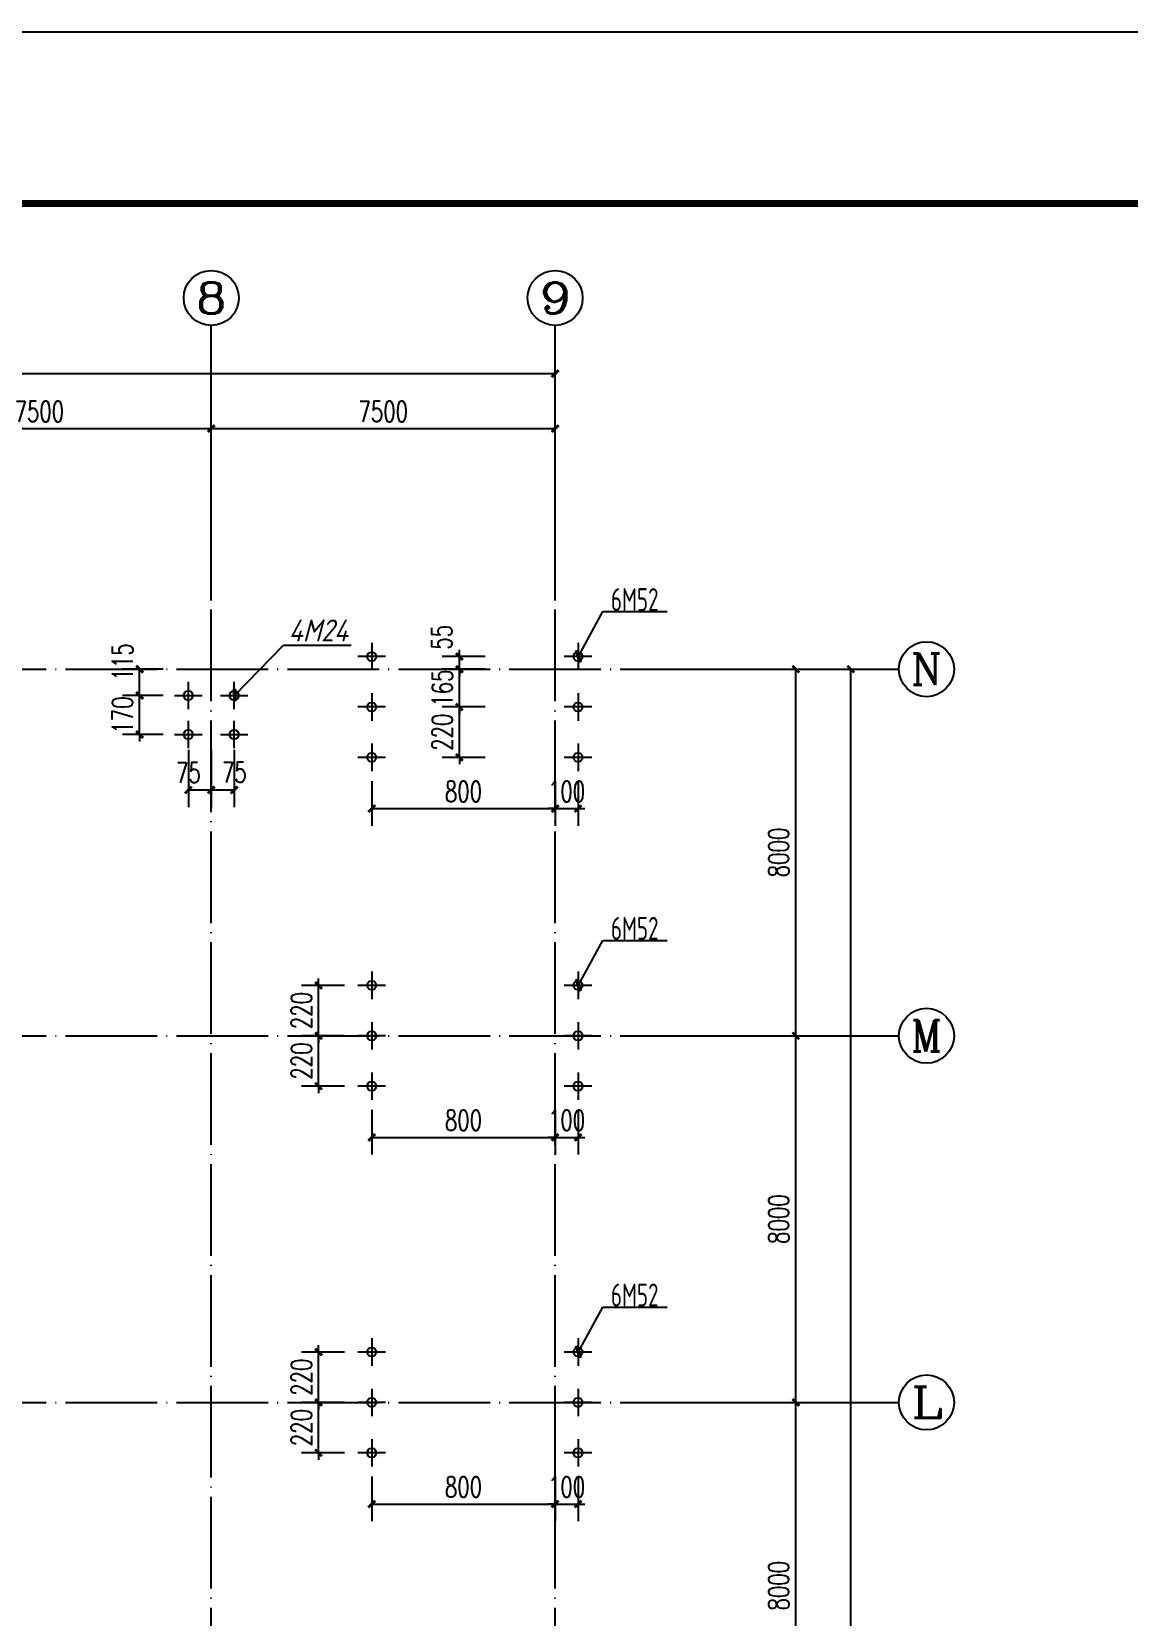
# Model space of a CAD drawing. Extents: x 14475413 to 15955882, y -732572 to -282951.
# Drawn here: x 15056253 to 15080171, y -501403 to -466825 of the extents above; entities that cross this region are included whole.
import ezdxf
from ezdxf.enums import TextEntityAlignment as Align

# ---------------------------------------------------------------- set-up
doc = ezdxf.new("R2010")
doc.units = 0
doc.header["$LTSCALE"] = 1000
doc.header["$MEASUREMENT"] = 0
doc.linetypes.add('DOTE', pattern=[2.42, 2, -0.2, 0.02, -0.2])
for name, color, linetype in [('AXIS', 3, 'Continuous'), ('AXIS_TEXT', 7, 'Continuous'), ('DOTE', 1, 'DOTE'), ('PUB_DIM', 3, 'Continuous'), ('TK', 4, 'Continuous'), ('中粗', 4, 'Continuous'), ('标注', 7, 'Continuous')]:
    doc.layers.add(name, color=color, linetype=linetype)
doc.styles.add('_TCH_AXIS', font='COMPLEX', dxfattribs={"bigfont": 'GBCBIG'})
doc.styles.add('_TCH_DIM_T3', font='SIMPLEX', dxfattribs={"width": 0.705882, "bigfont": 'GBCBIG'})
doc.styles.add('COMPLEX', font='COMPLEX')
doc.styles.get("Standard").update_dxf_attribs({"font": 'gbenor.shx', "bigfont": 'gbcbig.shx'})
doc.styles.add('TSSD_REIN', font='tssdeng.shx', dxfattribs={"width": 0.7, "bigfont": 'tssdchn.shx'})
doc.dimstyles.new('100', dxfattribs={"dimtxt": 250, "dimasz": 200, "dimexe": 250, "dimexo": 300, "dimgap": 150, "dimtad": 1, "dimdec": 0, "dimzin": 0, "dimdsep": 46, "dimtxsty": 'Standard', "dimblk": 'ARCHTICK', "dimcen": 0.09, "dimclrd": 256, "dimclre": 256, "dimclrt": 256, "dimadec": 0, "dimazin": 0, "dimtfac": 1, "dimtdec": 0, "dimtix": 1, "dimtmove": 2, "dimatfit": 3, "dimldrblk": 'ARCHTICK', "dimfxl": 0, "dimtolj": 1, "dimtzin": 0, "dimarcsym": 0})
doc.dimstyles.new('_TCH_ARCH&&150', dxfattribs={"dimtxt": 446.25, "dimasz": 150, "dimexe": 375, "dimexo": 450, "dimgap": 150, "dimtad": 1, "dimdec": 0, "dimzin": 0, "dimdsep": 46, "dimtxsty": '_TCH_DIM_T3', "dimblk": 'ARCHTICK', "dimcen": 0.09, "dimclrt": 7, "dimazin": 2, "dimtfac": 1, "dimtdec": 0, "dimtix": 1, "dimtmove": 2, "dimatfit": 3, "dimfxl": 0, "dimtolj": 1, "dimtzin": 0, "dimarcsym": 0})

# ---------------------------------------------------------------- blocks, each defined once
blk = doc.blocks.new('GeYuanFrame_88545606', base_point=(20.09, 4.53))
at = {"layer": 'TK'}
blk.add_lwpolyline([(20.09, 4.53), (20.09, 598.53), (1071.09, 598.53), (1071.09, 4.53)], close=True, dxfattribs=at)
at = {"layer": 'TK', "const_width": 1}
blk.add_lwpolyline([(45.09, 588.53), (1061.09, 588.53), (1061.09, 14.53), (45.09, 14.53)], close=True, dxfattribs=at)
blk = doc.blocks.new('_AXISO')
blk.add_circle((0, 0), 0.5)
at = {"layer": 'AXIS_TEXT', "style": 'COMPLEX', "width": 1.041667}
blk.add_attdef('A', text='', height=0.56, dxfattribs=at).set_placement((-0.25, -0.28), (0.25, -0.28), align=Align.FIT)
blk = doc.blocks.new('_ArchTick')
at = {"color": 0, "linetype": 'ByBlock', "const_width": 0.4}
blk.add_lwpolyline([(-0.5, -0.5), (0.5, 0.5)], dxfattribs=at)
blk = doc.blocks.new('*D1091')
at = {"layer": 'AXIS', "color": 0, "lineweight": -2}
for p, q in [((15069620, -480736), (15074495, -480736)), ((15074120, -576736), (15074120, -480736)), ((15069620, -576736), (15074495, -576736))]:
    blk.add_line(p, q, dxfattribs=at)
at = {"layer": 'Defpoints', "color": 0}
for p in [(15069170, -480736), (15074120, -480736), (15069170, -576736)]:
    blk.add_point(p, dxfattribs=at)
at = {"layer": 'AXIS', "color": 0, "lineweight": -2, "xscale": 150, "yscale": 150, "zscale": 150}
for p, rotation in [((15074120, -480736), 90), ((15074120, -576736), 270)]:
    blk.add_blockref('_ArchTick', p, dxfattribs=dict(at, rotation=rotation))
at = {"layer": 'AXIS', "color": 7, "insert": (15073747, -528736), "char_height": 446.2, "attachment_point": 5, "rotation": 90, "style": '_TCH_DIM_T3'}
blk.add_mtext('\\A1;96000', dxfattribs=at)
blk = doc.blocks.new('*D1101')
at = {"layer": 'AXIS', "color": 0, "lineweight": -2}
for p, q in [((15069620, -496736), (15073295, -496736)), ((15072920, -504736), (15072920, -496736)), ((15069620, -504736), (15073295, -504736))]:
    blk.add_line(p, q, dxfattribs=at)
at = {"layer": 'Defpoints', "color": 0}
for p in [(15069170, -496736), (15072920, -496736), (15069170, -504736)]:
    blk.add_point(p, dxfattribs=at)
at = {"layer": 'AXIS', "color": 0, "lineweight": -2, "xscale": 150, "yscale": 150, "zscale": 150}
for p, rotation in [((15072920, -496736), 90), ((15072920, -504736), 270)]:
    blk.add_blockref('_ArchTick', p, dxfattribs=dict(at, rotation=rotation))
at = {"layer": 'AXIS', "color": 7, "insert": (15072547, -500736), "char_height": 446.2, "attachment_point": 5, "rotation": 90, "style": '_TCH_DIM_T3'}
blk.add_mtext('\\A1;8000', dxfattribs=at)
blk = doc.blocks.new('*D1102')
at = {"layer": 'AXIS', "color": 0, "lineweight": -2}
for p, q in [((15069620, -488736), (15073295, -488736)), ((15072920, -496736), (15072920, -488736)), ((15069620, -496736), (15073295, -496736))]:
    blk.add_line(p, q, dxfattribs=at)
at = {"layer": 'Defpoints', "color": 0}
for p in [(15069170, -488736), (15072920, -488736), (15069170, -496736)]:
    blk.add_point(p, dxfattribs=at)
at = {"layer": 'AXIS', "color": 0, "lineweight": -2, "xscale": 150, "yscale": 150, "zscale": 150}
for p, rotation in [((15072920, -488736), 90), ((15072920, -496736), 270)]:
    blk.add_blockref('_ArchTick', p, dxfattribs=dict(at, rotation=rotation))
at = {"layer": 'AXIS', "color": 7, "insert": (15072547, -492736), "char_height": 446.2, "attachment_point": 5, "rotation": 90, "style": '_TCH_DIM_T3'}
blk.add_mtext('\\A1;8000', dxfattribs=at)
blk = doc.blocks.new('*D1103')
at = {"layer": 'AXIS', "color": 0, "lineweight": -2}
for p, q in [((15069620, -480736), (15073295, -480736)), ((15072920, -488736), (15072920, -480736)), ((15069620, -488736), (15073295, -488736))]:
    blk.add_line(p, q, dxfattribs=at)
at = {"layer": 'Defpoints', "color": 0}
for p in [(15069170, -480736), (15072920, -480736), (15069170, -488736)]:
    blk.add_point(p, dxfattribs=at)
at = {"layer": 'AXIS', "color": 0, "lineweight": -2, "xscale": 150, "yscale": 150, "zscale": 150}
for p, rotation in [((15072920, -480736), 90), ((15072920, -488736), 270)]:
    blk.add_blockref('_ArchTick', p, dxfattribs=dict(at, rotation=rotation))
at = {"layer": 'AXIS', "color": 7, "insert": (15072547, -484736), "char_height": 446.2, "attachment_point": 5, "rotation": 90, "style": '_TCH_DIM_T3'}
blk.add_mtext('\\A1;8000', dxfattribs=at)
blk = doc.blocks.new('*D1113')
at = {"layer": 'AXIS', "color": 0, "lineweight": -2}
for p, q in [((15007670, -478786), (15007670, -473911)), ((15067670, -478786), (15067670, -473911)), ((15007670, -474286), (15067670, -474286))]:
    blk.add_line(p, q, dxfattribs=at)
at = {"layer": 'Defpoints', "color": 0}
for p in [(15067670, -474286), (15007670, -479236), (15067670, -479236)]:
    blk.add_point(p, dxfattribs=at)
at = {"layer": 'AXIS', "color": 0, "lineweight": -2, "xscale": 150, "yscale": 150, "zscale": 150, "rotation": 180}
blk.add_blockref('_ArchTick', (15007670, -474286), dxfattribs=at)
at = {"layer": 'AXIS', "color": 0, "lineweight": -2, "xscale": 150, "yscale": 150, "zscale": 150}
blk.add_blockref('_ArchTick', (15067670, -474286), dxfattribs=at)
at = {"layer": 'AXIS', "color": 7, "insert": (15037670, -473913), "char_height": 446.2, "attachment_point": 5, "style": '_TCH_DIM_T3'}
blk.add_mtext('\\A1;60000', dxfattribs=at)
blk = doc.blocks.new('*D1120')
at = {"layer": 'AXIS', "color": 0, "lineweight": -2}
for p, q in [((15052670, -478786), (15052670, -475111)), ((15060170, -478786), (15060170, -475111)), ((15052670, -475486), (15060170, -475486))]:
    blk.add_line(p, q, dxfattribs=at)
at = {"layer": 'Defpoints', "color": 0}
for p in [(15060170, -475486), (15052670, -479236), (15060170, -479236)]:
    blk.add_point(p, dxfattribs=at)
at = {"layer": 'AXIS', "color": 0, "lineweight": -2, "xscale": 150, "yscale": 150, "zscale": 150, "rotation": 180}
blk.add_blockref('_ArchTick', (15052670, -475486), dxfattribs=at)
at = {"layer": 'AXIS', "color": 0, "lineweight": -2, "xscale": 150, "yscale": 150, "zscale": 150}
blk.add_blockref('_ArchTick', (15060170, -475486), dxfattribs=at)
at = {"layer": 'AXIS', "color": 7, "insert": (15056420, -475113), "char_height": 446.2, "attachment_point": 5, "style": '_TCH_DIM_T3'}
blk.add_mtext('\\A1;7500', dxfattribs=at)
blk = doc.blocks.new('*D1121')
at = {"layer": 'AXIS', "color": 0, "lineweight": -2}
for p, q in [((15060170, -478786), (15060170, -475111)), ((15067670, -478786), (15067670, -475111)), ((15060170, -475486), (15067670, -475486))]:
    blk.add_line(p, q, dxfattribs=at)
at = {"layer": 'Defpoints', "color": 0}
for p in [(15067670, -475486), (15060170, -479236), (15067670, -479236)]:
    blk.add_point(p, dxfattribs=at)
at = {"layer": 'AXIS', "color": 0, "lineweight": -2, "xscale": 150, "yscale": 150, "zscale": 150, "rotation": 180}
blk.add_blockref('_ArchTick', (15060170, -475486), dxfattribs=at)
at = {"layer": 'AXIS', "color": 0, "lineweight": -2, "xscale": 150, "yscale": 150, "zscale": 150}
blk.add_blockref('_ArchTick', (15067670, -475486), dxfattribs=at)
at = {"layer": 'AXIS', "color": 7, "insert": (15063920, -475113), "char_height": 446.2, "attachment_point": 5, "style": '_TCH_DIM_T3'}
blk.add_mtext('\\A1;7500', dxfattribs=at)
blk = doc.blocks.new('*D1130')
at = {"layer": 'Defpoints', "color": 0}
for p in [(15062510, -487636), (15063524, -487636), (15063524, -488736)]:
    blk.add_point(p, dxfattribs=at)
at = {"layer": 'PUB_DIM', "color": 0, "lineweight": -2}
for p, q in [((15062510, -487636), (15062510, -487486)), ((15063074, -487636), (15062135, -487636)), ((15062510, -488736), (15062510, -487636)), ((15063074, -488736), (15062135, -488736)), ((15062510, -488736), (15062510, -488886))]:
    blk.add_line(p, q, dxfattribs=at)
at = {"layer": 'PUB_DIM', "color": 0, "lineweight": -2, "xscale": 150, "yscale": 150, "zscale": 150}
for p, rotation in [((15062510, -487636), 270), ((15062510, -488736), 90)]:
    blk.add_blockref('_ArchTick', p, dxfattribs=dict(at, rotation=rotation))
at = {"layer": 'PUB_DIM', "color": 7, "insert": (15062137, -488186), "char_height": 446.2, "attachment_point": 5, "rotation": 90, "style": '_TCH_DIM_T3'}
blk.add_mtext('\\A1;220', dxfattribs=at)
blk = doc.blocks.new('*D1131')
at = {"layer": 'Defpoints', "color": 0}
for p in [(15062510, -488736), (15063524, -488736), (15063524, -489836)]:
    blk.add_point(p, dxfattribs=at)
at = {"layer": 'PUB_DIM', "color": 0, "lineweight": -2}
for p, q in [((15063074, -488736), (15062135, -488736)), ((15062510, -488736), (15062510, -488586)), ((15062510, -489836), (15062510, -488736)), ((15063074, -489836), (15062135, -489836)), ((15062510, -489836), (15062510, -489986))]:
    blk.add_line(p, q, dxfattribs=at)
at = {"layer": 'PUB_DIM', "color": 0, "lineweight": -2, "xscale": 150, "yscale": 150, "zscale": 150}
for p, rotation in [((15062510, -488736), 270), ((15062510, -489836), 90)]:
    blk.add_blockref('_ArchTick', p, dxfattribs=dict(at, rotation=rotation))
at = {"layer": 'PUB_DIM', "color": 7, "insert": (15062137, -489286), "char_height": 446.2, "attachment_point": 5, "rotation": 90, "style": '_TCH_DIM_T3'}
blk.add_mtext('\\A1;220', dxfattribs=at)
blk = doc.blocks.new('*D1132')
at = {"layer": 'Defpoints', "color": 0}
for p in [(15063670, -489901), (15067670, -489901), (15067670, -490953)]:
    blk.add_point(p, dxfattribs=at)
at = {"layer": 'PUB_DIM', "color": 0, "lineweight": -2}
for p, q in [((15063670, -490351), (15063670, -491328)), ((15067670, -490351), (15067670, -491328)), ((15063670, -490953), (15067670, -490953))]:
    blk.add_line(p, q, dxfattribs=at)
at = {"layer": 'PUB_DIM', "color": 0, "lineweight": -2, "xscale": 150, "yscale": 150, "zscale": 150, "rotation": 180}
blk.add_blockref('_ArchTick', (15063670, -490953), dxfattribs=at)
at = {"layer": 'PUB_DIM', "color": 0, "lineweight": -2, "xscale": 150, "yscale": 150, "zscale": 150}
blk.add_blockref('_ArchTick', (15067670, -490953), dxfattribs=at)
at = {"layer": 'PUB_DIM', "color": 7, "insert": (15065670, -490580), "char_height": 446.2, "attachment_point": 5, "style": '_TCH_DIM_T3'}
blk.add_mtext('\\A1;800', dxfattribs=at)
blk = doc.blocks.new('*D1133')
at = {"layer": 'Defpoints', "color": 0}
for p in [(15067670, -489901), (15068170, -489901), (15068170, -490953)]:
    blk.add_point(p, dxfattribs=at)
at = {"layer": 'PUB_DIM', "color": 0, "lineweight": -2}
for p, q in [((15067670, -490351), (15067670, -491328)), ((15068170, -490351), (15068170, -491328)), ((15067670, -490953), (15067520, -490953)), ((15067670, -490953), (15068170, -490953)), ((15068170, -490953), (15068320, -490953))]:
    blk.add_line(p, q, dxfattribs=at)
at = {"layer": 'PUB_DIM', "color": 0, "lineweight": -2, "xscale": 150, "yscale": 150, "zscale": 150}
blk.add_blockref('_ArchTick', (15067670, -490953), dxfattribs=at)
at = {"layer": 'PUB_DIM', "color": 0, "lineweight": -2, "xscale": 150, "yscale": 150, "zscale": 150, "rotation": 180}
blk.add_blockref('_ArchTick', (15068170, -490953), dxfattribs=at)
at = {"layer": 'PUB_DIM', "color": 7, "insert": (15067920, -490580), "char_height": 446.2, "attachment_point": 5, "style": '_TCH_DIM_T3'}
blk.add_mtext('\\A1;100', dxfattribs=at)
blk = doc.blocks.new('*D1139')
at = {"layer": 'Defpoints', "color": 0}
for p in [(15065581, -480461), (15066595, -480461), (15066595, -480736)]:
    blk.add_point(p, dxfattribs=at)
at = {"layer": 'PUB_DIM', "color": 0, "lineweight": -2}
for p, q in [((15066145, -480461), (15065206, -480461)), ((15065581, -480461), (15065581, -480311)), ((15065581, -480736), (15065581, -480461)), ((15066145, -480736), (15065206, -480736)), ((15065581, -480736), (15065581, -480886))]:
    blk.add_line(p, q, dxfattribs=at)
at = {"layer": 'PUB_DIM', "color": 0, "lineweight": -2, "xscale": 150, "yscale": 150, "zscale": 150}
for p, rotation in [((15065581, -480461), 270), ((15065581, -480736), 90)]:
    blk.add_blockref('_ArchTick', p, dxfattribs=dict(at, rotation=rotation))
at = {"layer": 'PUB_DIM', "color": 7, "insert": (15065195, -480038), "char_height": 446.2, "attachment_point": 5, "rotation": 90, "style": '_TCH_DIM_T3'}
blk.add_mtext('\\A1;55', dxfattribs=at)
blk = doc.blocks.new('*D1140')
at = {"layer": 'Defpoints', "color": 0}
for p in [(15065581, -480736), (15066595, -480736), (15066595, -481561)]:
    blk.add_point(p, dxfattribs=at)
at = {"layer": 'PUB_DIM', "color": 0, "lineweight": -2}
for p, q in [((15065581, -480736), (15065581, -480586)), ((15066145, -480736), (15065206, -480736)), ((15065581, -481561), (15065581, -480736)), ((15066145, -481561), (15065206, -481561)), ((15065581, -481561), (15065581, -481711))]:
    blk.add_line(p, q, dxfattribs=at)
at = {"layer": 'PUB_DIM', "color": 0, "lineweight": -2, "xscale": 150, "yscale": 150, "zscale": 150}
for p, rotation in [((15065581, -480736), 270), ((15065581, -481561), 90)]:
    blk.add_blockref('_ArchTick', p, dxfattribs=dict(at, rotation=rotation))
at = {"layer": 'PUB_DIM', "color": 7, "insert": (15065208, -481148), "char_height": 446.2, "attachment_point": 5, "rotation": 90, "style": '_TCH_DIM_T3'}
blk.add_mtext('\\A1;165', dxfattribs=at)
blk = doc.blocks.new('*D1141')
at = {"layer": 'Defpoints', "color": 0}
for p in [(15065581, -481561), (15066595, -481561), (15066595, -482661)]:
    blk.add_point(p, dxfattribs=at)
at = {"layer": 'PUB_DIM', "color": 0, "lineweight": -2}
for p, q in [((15066145, -481561), (15065206, -481561)), ((15065581, -481561), (15065581, -481411)), ((15065581, -482661), (15065581, -481561)), ((15066145, -482661), (15065206, -482661)), ((15065581, -482661), (15065581, -482811))]:
    blk.add_line(p, q, dxfattribs=at)
at = {"layer": 'PUB_DIM', "color": 0, "lineweight": -2, "xscale": 150, "yscale": 150, "zscale": 150}
for p, rotation in [((15065581, -481561), 270), ((15065581, -482661), 90)]:
    blk.add_blockref('_ArchTick', p, dxfattribs=dict(at, rotation=rotation))
at = {"layer": 'PUB_DIM', "color": 7, "insert": (15065208, -482111), "char_height": 446.2, "attachment_point": 5, "rotation": 90, "style": '_TCH_DIM_T3'}
blk.add_mtext('\\A1;220', dxfattribs=at)
blk = doc.blocks.new('*D1142')
at = {"layer": 'Defpoints', "color": 0}
for p in [(15063670, -482726), (15067670, -482726), (15067670, -483778)]:
    blk.add_point(p, dxfattribs=at)
at = {"layer": 'PUB_DIM', "color": 0, "lineweight": -2}
for p, q in [((15063670, -483176), (15063670, -484153)), ((15067670, -483176), (15067670, -484153)), ((15063670, -483778), (15067670, -483778))]:
    blk.add_line(p, q, dxfattribs=at)
at = {"layer": 'PUB_DIM', "color": 0, "lineweight": -2, "xscale": 150, "yscale": 150, "zscale": 150, "rotation": 180}
blk.add_blockref('_ArchTick', (15063670, -483778), dxfattribs=at)
at = {"layer": 'PUB_DIM', "color": 0, "lineweight": -2, "xscale": 150, "yscale": 150, "zscale": 150}
blk.add_blockref('_ArchTick', (15067670, -483778), dxfattribs=at)
at = {"layer": 'PUB_DIM', "color": 7, "insert": (15065670, -483405), "char_height": 446.2, "attachment_point": 5, "style": '_TCH_DIM_T3'}
blk.add_mtext('\\A1;800', dxfattribs=at)
blk = doc.blocks.new('*D1143')
at = {"layer": 'Defpoints', "color": 0}
for p in [(15067670, -482726), (15068170, -482726), (15068170, -483778)]:
    blk.add_point(p, dxfattribs=at)
at = {"layer": 'PUB_DIM', "color": 0, "lineweight": -2}
for p, q in [((15067670, -483176), (15067670, -484153)), ((15068170, -483176), (15068170, -484153)), ((15067670, -483778), (15067520, -483778)), ((15067670, -483778), (15068170, -483778)), ((15068170, -483778), (15068320, -483778))]:
    blk.add_line(p, q, dxfattribs=at)
at = {"layer": 'PUB_DIM', "color": 0, "lineweight": -2, "xscale": 150, "yscale": 150, "zscale": 150}
blk.add_blockref('_ArchTick', (15067670, -483778), dxfattribs=at)
at = {"layer": 'PUB_DIM', "color": 0, "lineweight": -2, "xscale": 150, "yscale": 150, "zscale": 150, "rotation": 180}
blk.add_blockref('_ArchTick', (15068170, -483778), dxfattribs=at)
at = {"layer": 'PUB_DIM', "color": 7, "insert": (15067920, -483405), "char_height": 446.2, "attachment_point": 5, "style": '_TCH_DIM_T3'}
blk.add_mtext('\\A1;100', dxfattribs=at)
blk = doc.blocks.new('*D1157')
at = {"layer": 'Defpoints', "color": 0}
for p in [(15062510, -495636), (15063524, -495636), (15063524, -496736)]:
    blk.add_point(p, dxfattribs=at)
at = {"layer": 'PUB_DIM', "color": 0, "lineweight": -2}
for p, q in [((15062510, -495636), (15062510, -495486)), ((15063074, -495636), (15062135, -495636)), ((15062510, -496736), (15062510, -495636)), ((15063074, -496736), (15062135, -496736)), ((15062510, -496736), (15062510, -496886))]:
    blk.add_line(p, q, dxfattribs=at)
at = {"layer": 'PUB_DIM', "color": 0, "lineweight": -2, "xscale": 150, "yscale": 150, "zscale": 150}
for p, rotation in [((15062510, -495636), 270), ((15062510, -496736), 90)]:
    blk.add_blockref('_ArchTick', p, dxfattribs=dict(at, rotation=rotation))
at = {"layer": 'PUB_DIM', "color": 7, "insert": (15062137, -496186), "char_height": 446.2, "attachment_point": 5, "rotation": 90, "style": '_TCH_DIM_T3'}
blk.add_mtext('\\A1;220', dxfattribs=at)
blk = doc.blocks.new('*D1158')
at = {"layer": 'Defpoints', "color": 0}
for p in [(15062510, -496736), (15063524, -496736), (15063524, -497836)]:
    blk.add_point(p, dxfattribs=at)
at = {"layer": 'PUB_DIM', "color": 0, "lineweight": -2}
for p, q in [((15063074, -496736), (15062135, -496736)), ((15062510, -496736), (15062510, -496586)), ((15062510, -497836), (15062510, -496736)), ((15063074, -497836), (15062135, -497836)), ((15062510, -497836), (15062510, -497986))]:
    blk.add_line(p, q, dxfattribs=at)
at = {"layer": 'PUB_DIM', "color": 0, "lineweight": -2, "xscale": 150, "yscale": 150, "zscale": 150}
for p, rotation in [((15062510, -496736), 270), ((15062510, -497836), 90)]:
    blk.add_blockref('_ArchTick', p, dxfattribs=dict(at, rotation=rotation))
at = {"layer": 'PUB_DIM', "color": 7, "insert": (15062137, -497286), "char_height": 446.2, "attachment_point": 5, "rotation": 90, "style": '_TCH_DIM_T3'}
blk.add_mtext('\\A1;220', dxfattribs=at)
blk = doc.blocks.new('*D1159')
at = {"layer": 'Defpoints', "color": 0}
for p in [(15063670, -497901), (15067670, -497901), (15067670, -498953)]:
    blk.add_point(p, dxfattribs=at)
at = {"layer": 'PUB_DIM', "color": 0, "lineweight": -2}
for p, q in [((15063670, -498351), (15063670, -499328)), ((15067670, -498351), (15067670, -499328)), ((15063670, -498953), (15067670, -498953))]:
    blk.add_line(p, q, dxfattribs=at)
at = {"layer": 'PUB_DIM', "color": 0, "lineweight": -2, "xscale": 150, "yscale": 150, "zscale": 150, "rotation": 180}
blk.add_blockref('_ArchTick', (15063670, -498953), dxfattribs=at)
at = {"layer": 'PUB_DIM', "color": 0, "lineweight": -2, "xscale": 150, "yscale": 150, "zscale": 150}
blk.add_blockref('_ArchTick', (15067670, -498953), dxfattribs=at)
at = {"layer": 'PUB_DIM', "color": 7, "insert": (15065670, -498580), "char_height": 446.2, "attachment_point": 5, "style": '_TCH_DIM_T3'}
blk.add_mtext('\\A1;800', dxfattribs=at)
blk = doc.blocks.new('*D1160')
at = {"layer": 'Defpoints', "color": 0}
for p in [(15067670, -497901), (15068170, -497901), (15068170, -498953)]:
    blk.add_point(p, dxfattribs=at)
at = {"layer": 'PUB_DIM', "color": 0, "lineweight": -2}
for p, q in [((15067670, -498351), (15067670, -499328)), ((15068170, -498351), (15068170, -499328)), ((15067670, -498953), (15067520, -498953)), ((15067670, -498953), (15068170, -498953)), ((15068170, -498953), (15068320, -498953))]:
    blk.add_line(p, q, dxfattribs=at)
at = {"layer": 'PUB_DIM', "color": 0, "lineweight": -2, "xscale": 150, "yscale": 150, "zscale": 150}
blk.add_blockref('_ArchTick', (15067670, -498953), dxfattribs=at)
at = {"layer": 'PUB_DIM', "color": 0, "lineweight": -2, "xscale": 150, "yscale": 150, "zscale": 150, "rotation": 180}
blk.add_blockref('_ArchTick', (15068170, -498953), dxfattribs=at)
at = {"layer": 'PUB_DIM', "color": 7, "insert": (15067920, -498580), "char_height": 446.2, "attachment_point": 5, "style": '_TCH_DIM_T3'}
blk.add_mtext('\\A1;100', dxfattribs=at)
blk = doc.blocks.new('*D1265')
at = {"layer": 'Defpoints', "color": 0}
for p in [(15059670, -482045), (15060170, -482045), (15060170, -483372)]:
    blk.add_point(p, dxfattribs=at)
at = {"layer": 'PUB_DIM', "color": 0, "lineweight": -2}
for p, q in [((15059670, -482495), (15059670, -483747)), ((15060170, -482495), (15060170, -483747)), ((15059670, -483372), (15060170, -483372))]:
    blk.add_line(p, q, dxfattribs=at)
at = {"layer": 'PUB_DIM', "color": 0, "lineweight": -2, "xscale": 150, "yscale": 150, "zscale": 150, "rotation": 180}
blk.add_blockref('_ArchTick', (15059670, -483372), dxfattribs=at)
at = {"layer": 'PUB_DIM', "color": 0, "lineweight": -2, "xscale": 150, "yscale": 150, "zscale": 150}
blk.add_blockref('_ArchTick', (15060170, -483372), dxfattribs=at)
at = {"layer": 'PUB_DIM', "color": 7, "insert": (15059670, -482992), "char_height": 446.2, "attachment_point": 5, "style": '_TCH_DIM_T3'}
blk.add_mtext('\\A1;75', dxfattribs=at)
blk = doc.blocks.new('*D1266')
at = {"layer": 'Defpoints', "color": 0}
for p in [(15060170, -482045), (15060670, -482045), (15060670, -483372)]:
    blk.add_point(p, dxfattribs=at)
at = {"layer": 'PUB_DIM', "color": 0, "lineweight": -2}
for p, q in [((15060170, -482495), (15060170, -483747)), ((15060670, -482495), (15060670, -483747)), ((15060170, -483372), (15060670, -483372))]:
    blk.add_line(p, q, dxfattribs=at)
at = {"layer": 'PUB_DIM', "color": 0, "lineweight": -2, "xscale": 150, "yscale": 150, "zscale": 150, "rotation": 180}
blk.add_blockref('_ArchTick', (15060170, -483372), dxfattribs=at)
at = {"layer": 'PUB_DIM', "color": 0, "lineweight": -2, "xscale": 150, "yscale": 150, "zscale": 150}
blk.add_blockref('_ArchTick', (15060670, -483372), dxfattribs=at)
at = {"layer": 'PUB_DIM', "color": 7, "insert": (15060670, -482987), "char_height": 446.2, "attachment_point": 5, "style": '_TCH_DIM_T3'}
blk.add_mtext('\\A1;75', dxfattribs=at)
blk = doc.blocks.new('*D1267')
at = {"layer": 'Defpoints', "color": 0}
for p in [(15058608, -480736), (15059570, -480736), (15059570, -481311)]:
    blk.add_point(p, dxfattribs=at)
at = {"layer": 'PUB_DIM', "color": 0, "lineweight": -2}
for p, q in [((15059120, -480736), (15058233, -480736)), ((15058608, -481311), (15058608, -480736)), ((15059120, -481311), (15058233, -481311))]:
    blk.add_line(p, q, dxfattribs=at)
at = {"layer": 'PUB_DIM', "color": 0, "lineweight": -2, "xscale": 150, "yscale": 150, "zscale": 150}
for p, rotation in [((15058608, -480736), 90), ((15058608, -481311), 270)]:
    blk.add_blockref('_ArchTick', p, dxfattribs=dict(at, rotation=rotation))
at = {"layer": 'PUB_DIM', "color": 7, "insert": (15058234, -480578), "char_height": 446.2, "attachment_point": 5, "rotation": 90, "style": '_TCH_DIM_T3'}
blk.add_mtext('\\A1;115', dxfattribs=at)
blk = doc.blocks.new('*D1268')
at = {"layer": 'Defpoints', "color": 0}
for p in [(15058608, -481311), (15059570, -481311), (15059570, -482161)]:
    blk.add_point(p, dxfattribs=at)
at = {"layer": 'PUB_DIM', "color": 0, "lineweight": -2}
for p, q in [((15059120, -481311), (15058233, -481311)), ((15058608, -481311), (15058608, -481161)), ((15058608, -482161), (15058608, -481311)), ((15059120, -482161), (15058233, -482161)), ((15058608, -482161), (15058608, -482311))]:
    blk.add_line(p, q, dxfattribs=at)
at = {"layer": 'PUB_DIM', "color": 0, "lineweight": -2, "xscale": 150, "yscale": 150, "zscale": 150}
for p, rotation in [((15058608, -481311), 270), ((15058608, -482161), 90)]:
    blk.add_blockref('_ArchTick', p, dxfattribs=dict(at, rotation=rotation))
at = {"layer": 'PUB_DIM', "color": 7, "insert": (15058235, -481736), "char_height": 446.2, "attachment_point": 5, "rotation": 90, "style": '_TCH_DIM_T3'}
blk.add_mtext('\\A1;170', dxfattribs=at)

msp = doc.modelspace()

# ---------------------------------------------------------------- linework, layer by layer
at = {"layer": 'AXIS'}
for p, q in [((15060170.1, -479235.7), (15060170.1, -473235.7)), ((15067670.1, -479235.7), (15067670.1, -473235.7)), ((15069170.1, -480735.7), (15075170.1, -480735.7)), ((15069170.1, -488735.7), (15075170.1, -488735.7)), ((15069170.1, -496735.7), (15075170.1, -496735.7))]:
    msp.add_line(p, q, dxfattribs=at)
at = {"layer": 'DOTE'}
for p, q in [((15060170.1, -578235.7), (15060170.1, -479235.7)), ((15067670.1, -578235.7), (15067670.1, -479235.7)), ((15006170.1, -480735.7), (15069170.1, -480735.7)), ((15006170.1, -488735.7), (15069170.1, -488735.7)), ((15006170.1, -496735.7), (15069170.1, -496735.7))]:
    msp.add_line(p, q, dxfattribs=at)
at = {"layer": '中粗', "linetype": 'ByBlock'}
for p, q in [((15063670.1, -480160.7), (15063670.1, -480760.7)), ((15068170.1, -480160.7), (15068170.1, -480760.7)), ((15063970.1, -480460.7), (15063370.1, -480460.7)), ((15068470.1, -480460.7), (15067870.1, -480460.7)), ((15059370.1, -481310.7), (15059970.1, -481310.7)), ((15059670.1, -481610.7), (15059670.1, -481010.7)), ((15059745.1, -481310.7), (15059745.1, -481310.7)), ((15060370.1, -481310.7), (15060970.1, -481310.7)), ((15060670.1, -481610.7), (15060670.1, -481010.7)), ((15063670.1, -481260.7), (15063670.1, -481860.7)), ((15068170.1, -481260.7), (15068170.1, -481860.7)), ((15063970.1, -481560.7), (15063370.1, -481560.7)), ((15068470.1, -481560.7), (15067870.1, -481560.7)), ((15059670.1, -482460.7), (15059670.1, -481860.7)), ((15060670.1, -482460.7), (15060670.1, -481860.7)), ((15059370.1, -482160.7), (15059970.1, -482160.7)), ((15060370.1, -482160.7), (15060970.1, -482160.7)), ((15063970.1, -482660.7), (15063370.1, -482660.7)), ((15063595.1, -482660.7), (15063595.1, -482660.7)), ((15063670.1, -482360.7), (15063670.1, -482960.7)), ((15068470.1, -482660.7), (15067870.1, -482660.7)), ((15068095.1, -482660.7), (15068095.1, -482660.7)), ((15068170.1, -482360.7), (15068170.1, -482960.7)), ((15063670.1, -487335.7), (15063670.1, -487935.7)), ((15068170.1, -487335.7), (15068170.1, -487935.7)), ((15063970.1, -487635.7), (15063370.1, -487635.7)), ((15068470.1, -487635.7), (15067870.1, -487635.7)), ((15063670.1, -488435.7), (15063670.1, -489035.7)), ((15068170.1, -488435.7), (15068170.1, -489035.7)), ((15063970.1, -488735.7), (15063370.1, -488735.7)), ((15068470.1, -488735.7), (15067870.1, -488735.7)), ((15063670.1, -489535.7), (15063670.1, -490135.7)), ((15068170.1, -489535.7), (15068170.1, -490135.7)), ((15063970.1, -489835.7), (15063370.1, -489835.7)), ((15063595.1, -489835.7), (15063595.1, -489835.7)), ((15068470.1, -489835.7), (15067870.1, -489835.7)), ((15068095.1, -489835.7), (15068095.1, -489835.7)), ((15063670.1, -495335.7), (15063670.1, -495935.7)), ((15068170.1, -495335.7), (15068170.1, -495935.7)), ((15063970.1, -495635.7), (15063370.1, -495635.7)), ((15068470.1, -495635.7), (15067870.1, -495635.7)), ((15063670.1, -496435.7), (15063670.1, -497035.7)), ((15068170.1, -496435.7), (15068170.1, -497035.7)), ((15063970.1, -496735.7), (15063370.1, -496735.7)), ((15068470.1, -496735.7), (15067870.1, -496735.7)), ((15063670.1, -497535.7), (15063670.1, -498135.7)), ((15068170.1, -497535.7), (15068170.1, -498135.7)), ((15063970.1, -497835.7), (15063370.1, -497835.7)), ((15063595.1, -497835.7), (15063595.1, -497835.7)), ((15068470.1, -497835.7), (15067870.1, -497835.7)), ((15068095.1, -497835.7), (15068095.1, -497835.7))]:
    msp.add_line(p, q, dxfattribs=at)
for centre in [(15063670.1, -480460.7), (15068170.1, -480460.7), (15059670.1, -481310.7), (15060670.1, -481310.7), (15063670.1, -481560.7), (15068170.1, -481560.7), (15059670.1, -482160.7), (15060670.1, -482160.7), (15063670.1, -482660.7), (15068170.1, -482660.7), (15063670.1, -487635.7), (15068170.1, -487635.7), (15063670.1, -488735.7), (15068170.1, -488735.7), (15063670.1, -489835.7), (15068170.1, -489835.7), (15063670.1, -495635.7), (15068170.1, -495635.7), (15063670.1, -496735.7), (15068170.1, -496735.7), (15063670.1, -497835.7), (15068170.1, -497835.7)]:
    msp.add_circle(centre, 100, dxfattribs=at)

# ---------------------------------------------------------------- block references
at = {"xscale": 150, "yscale": 150, "zscale": 150, "rotation": 270}
msp.add_blockref('GeYuanFrame_88545606', (14993422.4, -466825.4), dxfattribs=at)
at = {"layer": 'AXIS'}
ref = msp.add_blockref('_AXISO', (15060170.1, -472635.7), dxfattribs=dict(at, xscale=1200, yscale=1200, zscale=1200))
ref.add_attrib('A', '8', dxfattribs={"layer": 'AXIS_TEXT', "ltscale": 0.5, "height": 678.8, "style": '_TCH_AXIS', "width": 1.5}).set_placement((15059830.7, -472975.1), (15060509.5, -472975.1), align=Align.FIT)
ref = msp.add_blockref('_AXISO', (15067670.1, -472635.7), dxfattribs=dict(at, xscale=1200, yscale=1200, zscale=1200))
ref.add_attrib('A', '9', dxfattribs={"layer": 'AXIS_TEXT', "ltscale": 0.5, "height": 678.8, "style": '_TCH_AXIS', "width": 1.5}).set_placement((15067330.7, -472975.1), (15068009.5, -472975.1), align=Align.FIT)
ref = msp.add_blockref('_AXISO', (15075770.1, -480735.7), dxfattribs=dict(at, xscale=1200, yscale=1200, zscale=1200))
ref.add_attrib('A', 'N', dxfattribs={"layer": 'AXIS_TEXT', "ltscale": 0.5, "height": 678.8, "style": '_TCH_AXIS', "width": 1.105263}).set_placement((15075430.7, -481075.1), (15076109.5, -481075.1), align=Align.FIT)
ref = msp.add_blockref('_AXISO', (15075770.1, -488735.7), dxfattribs=dict(at, xscale=1200, yscale=1200, zscale=1200))
ref.add_attrib('A', 'M', dxfattribs={"layer": 'AXIS_TEXT', "ltscale": 0.5, "height": 678.8, "style": '_TCH_AXIS'}).set_placement((15075430.7, -489075.1), (15076109.5, -489075.1), align=Align.FIT)
ref = msp.add_blockref('_AXISO', (15075770.1, -496735.7), dxfattribs=dict(at, xscale=1200, yscale=1200, zscale=1200))
ref.add_attrib('A', 'L', dxfattribs={"layer": 'AXIS_TEXT', "ltscale": 0.5, "height": 678.8, "style": '_TCH_AXIS', "width": 1.4}).set_placement((15075430.7, -497075.1), (15076109.5, -497075.1), align=Align.FIT)

# ---------------------------------------------------------------- texts
at = {"color": 6, "ltscale": 0.5, "style": 'TSSD_REIN', "width": 0.7}
for p in [(15068886.7, -479466.8), (15068886.7, -486641.8), (15068886.7, -494641.8)]:
    msp.add_text('6M52', height=500, dxfattribs=at).set_placement(p)
at = {"color": 6, "ltscale": 0.5, "oblique": 15}
msp.add_text('4M24', height=480, dxfattribs=at).set_placement((15061856.5, -480131.6))

# ---------------------------------------------------------------- dimensions: what is measured, and where the dimension line sits
at = {"layer": 'AXIS'}
for p1, p2, distance, text, picture, middle in [((15007670.1, -479235.7), (15067670.1, -479235.7), 4950, '60000', '*D1113', (15037670.1, -473912.6)), ((15052670.1, -479235.7), (15060170.1, -479235.7), 3750, '7500', '*D1120', (15056420.1, -475112.6)), ((15060170.1, -479235.7), (15067670.1, -479235.7), 3750, '7500', '*D1121', (15063920.1, -475112.6)), ((15069170.1, -576735.7), (15069170.1, -480735.7), -4950, '96000', '*D1091', (15073747, -528735.7)), ((15069170.1, -488735.7), (15069170.1, -480735.7), -3750, '8000', '*D1103', (15072547, -484735.7)), ((15069170.1, -496735.7), (15069170.1, -488735.7), -3750, '8000', '*D1102', (15072547, -492735.7)), ((15069170.1, -504735.7), (15069170.1, -496735.7), -3750, '8000', '*D1101', (15072547, -500735.7))]:
    dim = msp.add_aligned_dim(p1=p1, p2=p2, distance=distance, text=text, dimstyle='_TCH_ARCH&&150', dxfattribs=at)
    dim.commit()
    dim.dimension.update_dxf_attribs({"geometry": picture, "text_midpoint": middle})
at = {"layer": 'PUB_DIM'}
for base, p1, p2, angle, text, picture, middle in [((15065581.5, -480460.7), (15066595.4, -480735.7), (15066595.4, -480460.7), 90, '55', '*D1139', (15065194.5, -480037.6)), ((15058607.9, -480735.7), (15059570.4, -481310.7), (15059570.4, -480735.7), 90, '115', '*D1267', (15058234.2, -480578.1)), ((15060170.1, -483372.2), (15059670.1, -482044.5), (15060170.1, -482044.5), 0, '75', '*D1265', (15059670.1, -482992.4)), ((15060670.1, -483372.2), (15060170.1, -482044.5), (15060670.1, -482044.5), 0, '75', '*D1266', (15060670.1, -482987))]:
    dim = msp.add_linear_dim(base=base, p1=p1, p2=p2, angle=angle, text=text, dimstyle='_TCH_ARCH&&150', dxfattribs=at)
    dim.commit()
    dim.dimension.update_dxf_attribs({"geometry": picture, "text_midpoint": middle, "dimtype": 161})
for p1, p2, distance, text, picture, middle in [((15066595.4, -481560.7), (15066595.4, -480735.7), 1014, '165', '*D1140', (15065208.4, -481148.2)), ((15059570.4, -482160.7), (15059570.4, -481310.7), 962.5, '170', '*D1268', (15058234.8, -481735.7)), ((15066595.4, -482660.7), (15066595.4, -481560.7), 1014, '220', '*D1141', (15065208.4, -482110.7)), ((15063670.1, -482726.2), (15067670.1, -482726.2), -1051.8, '800', '*D1142', (15065670.1, -483404.9)), ((15067670.1, -482726.2), (15068170.1, -482726.2), -1051.8, '100', '*D1143', (15067920.1, -483404.9)), ((15063523.6, -488735.7), (15063523.6, -487635.7), 1014, '220', '*D1130', (15062136.5, -488185.7)), ((15063523.6, -489835.7), (15063523.6, -488735.7), 1014, '220', '*D1131', (15062136.5, -489285.7)), ((15063670.1, -489901.2), (15067670.1, -489901.2), -1051.8, '800', '*D1132', (15065670.1, -490579.9)), ((15067670.1, -489901.2), (15068170.1, -489901.2), -1051.8, '100', '*D1133', (15067920.1, -490579.9)), ((15063523.6, -496735.7), (15063523.6, -495635.7), 1014, '220', '*D1157', (15062136.5, -496185.7)), ((15063523.6, -497835.7), (15063523.6, -496735.7), 1014, '220', '*D1158', (15062136.5, -497285.7)), ((15063670.1, -497901.2), (15067670.1, -497901.2), -1051.8, '800', '*D1159', (15065670.1, -498579.9)), ((15067670.1, -497901.2), (15068170.1, -497901.2), -1051.8, '100', '*D1160', (15067920.1, -498579.9))]:
    dim = msp.add_aligned_dim(p1=p1, p2=p2, distance=distance, text=text, dimstyle='_TCH_ARCH&&150', dxfattribs=at)
    dim.commit()
    dim.dimension.update_dxf_attribs({"geometry": picture, "text_midpoint": middle})

# ---------------------------------------------------------------- leaders
at = {"layer": '标注', "linetype": 'ByBlock'}
for points in [[(15068176.4, -480456.7), (15068711.2, -479478.8), (15070113.3, -479478.8)], [(15060680.4, -481299.8), (15061746, -480213.4), (15063221, -480213.4)], [(15068176.4, -487631.7), (15068711.2, -486653.8), (15070113.3, -486653.8)], [(15068176.4, -495631.7), (15068711.2, -494653.8), (15070113.3, -494653.8)]]:
    msp.add_leader(points, dimstyle='100', override={"dimgap": 150, "dimtad": 0}, dxfattribs=at)

doc.saveas('drawing.dxf')
